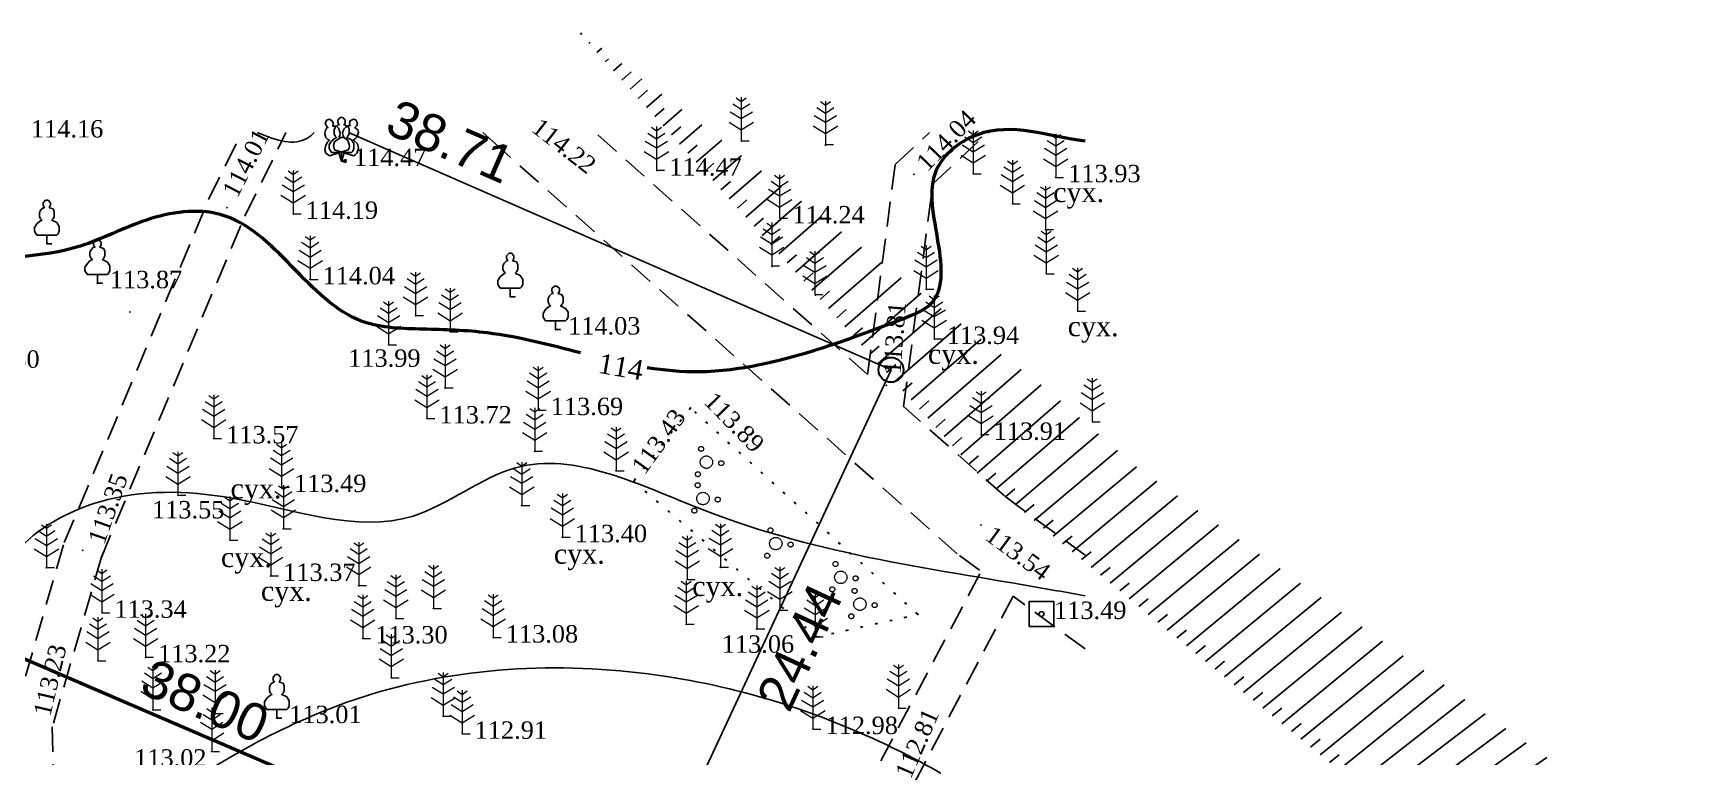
# Model space of a CAD drawing. Header units: millimetres. Extents: x 5405464 to 5405572, y 5524835 to 5524914.
# Drawn here: x 5405505.5 to 5405571.9, y 5524884.9 to 5524914 of the extents above; entities that cross this region are included whole.
import ezdxf
from ezdxf.enums import TextEntityAlignment as Align

# ---------------------------------------------------------------- set-up
doc = ezdxf.new("R2010")
doc.units = ezdxf.units.MM
for name, pattern in [('DASHEDX2', [1.5, 1, -0.5]), ('HIDDEN', [0.5, 0, -0.5]), ('суцільна', [50, 50, 0])]:
    doc.linetypes.add(name, pattern=pattern)
for name, color, linetype in [('SC007', 7, 'Continuous'), ('горизонтали', 42, 'Continuous'), ('дороги', 7, 'Continuous'), ('Ділянки_Межі', 10, 'Continuous'), ('надписи', 7, 'Continuous'), ('Откос', 7, 'Continuous'), ('отметки', 7, 'Continuous'), ('промеры', 185, 'Continuous'), ('Растительность', 7, 'Continuous')]:
    doc.layers.add(name, color=color, linetype=linetype)
for name, color, linetype, lineweight in [('Контур', 7, 'HIDDEN', 30), ('ТОЧКИ', 7, 'Continuous', 30), ('усл. знак', 7, 'суцільна', 20)]:
    doc.layers.add(name, color=color, linetype=linetype, lineweight=lineweight)
doc.styles.get("Standard").update_dxf_attribs({"font": 'arial.ttf'})
doc.styles.add('times', font='times.ttf')

# ---------------------------------------------------------------- blocks, each defined once
blk = doc.blocks.new('SYMBOL902')
at = {"layer": 'SC007'}
blk.add_lwpolyline([(-1.25, -1.25), (-1.25, 1.25), (1.25, 1.25), (1.25, -1.25)], close=True, dxfattribs=at)
blk.add_circle((0, 0), 0.25, dxfattribs=at)
blk = doc.blocks.new('A$C51FE15A3')
at = {"layer": 'Растительность', "color": 94, "lineweight": 0}
for points in [[(-0.343, 1.489), (0, 1.267), (0.343, 1.489)], [(-0.201, 1.726), (0, 1.584), (0.201, 1.726)], [(0, 1.75), (0, 0), (0.319, 0)], [(-0.493, 0.753), (0, 0.444), (0.493, 0.753)], [(-0.447, 1.172), (0, 0.895), (0.447, 1.172)]]:
    blk.add_lwpolyline(points, dxfattribs=at)
blk = doc.blocks.new('A$C2ACB5305')
at = {"layer": 'Растительность'}
blk.add_lwpolyline([(0.2, 0), (0.2, 0), (0, 0), (0, 0.35), (-0.4, 0.35), (-0.5, 0.5), (-0.5, 0.65), (-0.4, 0.8), (-0.3, 0.9), (-0.2, 0.95), (-0.25, 1), (-0.3, 1.1), (-0.3, 1.25), (-0.25, 1.35), (-0.15, 1.45), (-0.1, 1.45), (-0.15, 1.55), (-0.15, 1.65), (-0.05, 1.75), (0.05, 1.75), (0.15, 1.65), (0.15, 1.55), (0.1, 1.45), (0.25, 1.4), (0.3, 1.3), (0.3, 1.1), (0.25, 1), (0.2, 0.95), (0.4, 0.85), (0.5, 0.7), (0.5, 0.5), (0.45, 0.4), (0.4, 0.35), (0, 0.35)], dxfattribs=at)
blk = doc.blocks.new('A$C72385B22')
at = {"layer": 'усл. знак'}
for centre, radius in [((-0.02, 1.49), 0.25), ((0, 0), 0.625), ((-1.29, -0.64), 0.25), ((1.28, -0.76), 0.25)]:
    blk.add_circle(centre, radius, dxfattribs=at)
blk = doc.blocks.new('Geo_Otkos_1', base_point=(5406079.34, 5525314.645, 108.81))
at = {"color": 0, "lineweight": -2}
for p, q in [((5406080.004, 5525313.91, 108.81), (5406080.066, 5525313.965, 108.81)), ((5406080.336, 5525313.543, 108.81), (5406080.402, 5525313.6, 108.81)), ((5406080.668, 5525313.176, 108.81), (5406080.868, 5525313.349, 108.81)), ((5406081.001, 5525312.808, 108.81), (5406081.135, 5525312.925, 108.81)), ((5406081.333, 5525312.441, 108.81), (5406081.67, 5525312.734, 108.81)), ((5406081.665, 5525312.073, 108.81), (5406082.042, 5525312.402, 108.81)), ((5406081.997, 5525311.706, 108.81), (5406082.472, 5525312.119, 108.81)), ((5406082.329, 5525311.338, 108.81), (5406082.706, 5525311.667, 108.81)), ((5406082.661, 5525310.971, 108.81), (5406083.274, 5525311.504, 108.81)), ((5406082.994, 5525310.604, 108.81), (5406083.371, 5525310.932, 108.81)), ((5406083.326, 5525310.236, 108.81), (5406084.076, 5525310.889, 108.81)), ((5406083.658, 5525309.869, 108.81), (5406084.035, 5525310.197, 108.81)), ((5406083.99, 5525309.501, 108.81), (5406084.878, 5525310.274, 108.81)), ((5406084.322, 5525309.134, 108.81), (5406084.699, 5525309.462, 108.81)), ((5406084.654, 5525308.767, 108.81), (5406085.68, 5525309.659, 108.81)), ((5406084.987, 5525308.399, 108.81), (5406085.364, 5525308.727, 108.81)), ((5406085.319, 5525308.032, 108.81), (5406086.481, 5525309.044, 108.81)), ((5406085.651, 5525307.664, 108.81), (5406086.028, 5525307.993, 108.81)), ((5406085.983, 5525307.297, 108.81), (5406087.283, 5525308.429, 108.81)), ((5406086.647, 5525306.562, 108.81), (5406088.085, 5525307.814, 108.81)), ((5406086.315, 5525306.929, 108.81), (5406086.692, 5525307.258, 108.81)), ((5406087.312, 5525305.827, 108.81), (5406088.887, 5525307.199, 108.81)), ((5406086.98, 5525306.195, 108.81), (5406087.357, 5525306.523, 108.81)), ((5406087.976, 5525305.092, 108.81), (5406089.689, 5525306.584, 108.81)), ((5406087.644, 5525305.46, 108.81), (5406088.021, 5525305.788, 108.81)), ((5406088.64, 5525304.357, 108.81), (5406090.491, 5525305.969, 108.81)), ((5406089.305, 5525303.623, 108.81), (5406091.293, 5525305.353, 108.81)), ((5406088.308, 5525304.725, 108.81), (5406088.685, 5525305.053, 108.81)), ((5406089.969, 5525302.888, 108.81), (5406092.095, 5525304.738, 108.81)), ((5406088.973, 5525303.99, 108.81), (5406089.35, 5525304.318, 108.81)), ((5406090.633, 5525302.153, 108.81), (5406092.896, 5525304.123, 108.81)), ((5406089.637, 5525303.255, 108.81), (5406090.014, 5525303.584, 108.81)), ((5406091.298, 5525301.418, 108.81), (5406093.698, 5525303.508, 108.81)), ((5406090.301, 5525302.52, 108.81), (5406090.678, 5525302.849, 108.81)), ((5406091.962, 5525300.683, 108.81), (5406094.5, 5525302.893, 108.81)), ((5406090.965, 5525301.786, 108.81), (5406091.343, 5525302.114, 108.81)), ((5406092.626, 5525299.948, 108.81), (5406095.302, 5525302.278, 108.81)), ((5406091.63, 5525301.051, 108.81), (5406092.007, 5525301.379, 108.81)), ((5406093.291, 5525299.214, 108.81), (5406096.104, 5525301.663, 108.81)), ((5406093.955, 5525298.479, 108.81), (5406096.906, 5525301.048, 108.81)), ((5406092.294, 5525300.316, 108.81), (5406092.671, 5525300.644, 108.81)), ((5406094.619, 5525297.744, 108.81), (5406097.708, 5525300.433, 108.81)), ((5406092.958, 5525299.581, 108.81), (5406093.336, 5525299.909, 108.81)), ((5406095.284, 5525297.009, 108.81), (5406098.51, 5525299.818, 108.81)), ((5406093.623, 5525298.846, 108.81), (5406094, 5525299.174, 108.81)), ((5406095.948, 5525296.274, 108.81), (5406099.292, 5525299.179, 108.81)), ((5406094.287, 5525298.111, 108.81), (5406094.664, 5525298.44, 108.81)), ((5406096.698, 5525295.63, 108.81), (5406100.052, 5525298.514, 108.81)), ((5406094.951, 5525297.376, 108.81), (5406095.329, 5525297.705, 108.81)), ((5406097.463, 5525295, 108.81), (5406100.813, 5525297.849, 108.81)), ((5406095.616, 5525296.642, 108.81), (5406095.993, 5525296.97, 108.81)), ((5406098.228, 5525294.37, 108.81), (5406101.574, 5525297.185, 108.81)), ((5406096.316, 5525295.944, 108.81), (5406096.694, 5525296.271, 108.81)), ((5406098.992, 5525293.74, 108.81), (5406102.341, 5525296.529, 108.81)), ((5406097.081, 5525295.315, 108.81), (5406097.461, 5525295.64, 108.81)), ((5406099.757, 5525293.111, 108.81), (5406103.166, 5525295.944, 108.81)), ((5406100.522, 5525292.481, 108.81), (5406103.99, 5525295.36, 108.81)), ((5406097.845, 5525294.685, 108.81), (5406098.227, 5525295.008, 108.81)), ((5406101.287, 5525291.851, 108.81), (5406104.814, 5525294.775, 108.81)), ((5406098.61, 5525294.055, 108.81), (5406098.994, 5525294.376, 108.81)), ((5406102.051, 5525291.221, 108.81), (5406105.639, 5525294.191, 108.81)), ((5406099.375, 5525293.425, 108.81), (5406099.759, 5525293.745, 108.81)), ((5406102.816, 5525290.592, 108.81), (5406106.463, 5525293.606, 108.81)), ((5406100.14, 5525292.796, 108.81), (5406100.524, 5525293.115, 108.81)), ((5406103.581, 5525289.962, 108.81), (5406107.287, 5525293.022, 108.81)), ((5406100.904, 5525292.166, 108.81), (5406101.289, 5525292.485, 108.81)), ((5406104.347, 5525289.334, 108.81), (5406108.112, 5525292.437, 108.81)), ((5406101.669, 5525291.536, 108.81), (5406102.054, 5525291.855, 108.81)), ((5406105.114, 5525288.708, 108.81), (5406108.936, 5525291.853, 108.81)), ((5406102.434, 5525290.907, 108.81), (5406102.819, 5525291.225, 108.81)), ((5406105.882, 5525288.081, 108.81), (5406109.76, 5525291.268, 108.81)), ((5406103.198, 5525290.277, 108.81), (5406103.584, 5525290.595, 108.81)), ((5406106.649, 5525287.455, 108.81), (5406110.585, 5525290.684, 108.81)), ((5406107.416, 5525286.828, 108.81), (5406111.409, 5525290.099, 108.81)), ((5406103.963, 5525289.647, 108.81), (5406104.349, 5525289.965, 108.81)), ((5406108.184, 5525286.202, 108.81), (5406112.233, 5525289.515, 108.81)), ((5406104.731, 5525289.021, 108.81), (5406105.117, 5525289.339, 108.81)), ((5406108.951, 5525285.575, 108.81), (5406113.058, 5525288.93, 108.81)), ((5406105.498, 5525288.394, 108.81), (5406105.884, 5525288.712, 108.81)), ((5406106.265, 5525287.768, 108.81), (5406106.652, 5525288.085, 108.81)), ((5406109.719, 5525284.949, 108.81), (5406113.882, 5525288.346, 108.81)), ((5406107.033, 5525287.141, 108.81), (5406107.419, 5525287.458, 108.81)), ((5406110.531, 5525284.392, 108.81), (5406114.706, 5525287.761, 108.81)), ((5406107.8, 5525286.515, 108.81), (5406108.187, 5525286.832, 108.81)), ((5406111.415, 5525283.945, 108.81), (5406115.53, 5525287.178, 108.81)), ((5406108.567, 5525285.889, 108.81), (5406108.955, 5525286.205, 108.81)), ((5406112.3, 5525283.499, 108.81), (5406116.353, 5525286.594, 108.81)), ((5406109.335, 5525285.262, 108.81), (5406109.722, 5525285.578, 108.81)), ((5406113.184, 5525283.052, 108.81), (5406117.177, 5525286.011, 108.81)), ((5406114.068, 5525282.605, 108.81), (5406118, 5525285.428, 108.81)), ((5406110.102, 5525284.636, 108.81), (5406110.49, 5525284.952, 108.81)), ((5406114.952, 5525282.158, 108.81), (5406118.824, 5525284.844, 108.81)), ((5406110.973, 5525284.169, 108.81), (5406111.365, 5525284.48, 108.81)), ((5406111.857, 5525283.722, 108.81), (5406112.253, 5525284.028, 108.81)), ((5406112.742, 5525283.275, 108.81), (5406113.141, 5525283.576, 108.81)), ((5406115.836, 5525281.711, 108.81), (5406119.427, 5525284.052, 108.81)), ((5406113.626, 5525282.828, 108.81), (5406114.03, 5525283.123, 108.81)), ((5406116.72, 5525281.264, 108.81), (5406119.976, 5525283.208, 108.81)), ((5406114.51, 5525282.381, 108.81), (5406114.918, 5525282.67, 108.81)), ((5406115.394, 5525281.934, 108.81), (5406115.808, 5525282.214, 108.81)), ((5406117.604, 5525280.817, 108.81), (5406120.525, 5525282.365, 108.81)), ((5406116.278, 5525281.487, 108.81), (5406116.702, 5525281.752, 108.81)), ((5406118.388, 5525280.256, 108.81), (5406121.074, 5525281.522, 108.81)), ((5406117.162, 5525281.04, 108.81), (5406117.597, 5525281.286, 108.81)), ((5406118.046, 5525280.593, 108.81), (5406118.495, 5525280.814, 108.81)), ((5406118.949, 5525279.439, 108.81), (5406121.624, 5525280.676, 108.81)), ((5406118.669, 5525279.848, 108.81), (5406119.122, 5525280.059, 108.81)), ((5406119.51, 5525278.623, 108.81), (5406122.175, 5525279.829, 108.81)), ((5406119.23, 5525279.031, 108.81), (5406119.684, 5525279.239, 108.81)), ((5406120.071, 5525277.806, 108.81), (5406122.725, 5525278.983, 108.81)), ((5406119.791, 5525278.215, 108.81), (5406120.247, 5525278.419, 108.81)), ((5406120.632, 5525276.99, 108.81), (5406123.276, 5525278.136, 108.81)), ((5406120.351, 5525277.398, 108.81), (5406120.809, 5525277.599, 108.81)), ((5406120.912, 5525276.582, 108.81), (5406121.372, 5525276.779, 108.81)), ((5406121.193, 5525276.173, 108.81), (5406123.827, 5525277.29, 108.81)), ((5406121.754, 5525275.357, 108.81), (5406124.377, 5525276.443, 108.81)), ((5406121.473, 5525275.765, 108.81), (5406121.934, 5525275.958, 108.81)), ((5406122.034, 5525274.948, 108.81), (5406122.497, 5525275.138, 108.81))]:
    blk.add_line(p, q, dxfattribs=at)

msp = doc.modelspace()

# ---------------------------------------------------------------- linework, layer by layer
at = {"layer": 'горизонтали', "color": 32}
for points, knots in [([(5405514.511, 5524910.005), (5405515.304, 5524909.654), (5405516.145, 5524909.441), (5405516.7, 5524909.907), (5405516.789, 5524910.005)], [680.259978, 680.259978, 680.259978, 680.259978, 682.706882, 683.218957, 683.218957, 683.218957, 683.218957]), ([(5405465.017, 5524894.74), (5405466.183, 5524893.857), (5405470.041, 5524890.807), (5405477.912, 5524894.346), (5405487.765, 5524893.352), (5405494.628, 5524888.993), (5405502.439, 5524889.215), (5405504.562, 5524893.563), (5405508.71, 5524895.669), (5405514.135, 5524895.596), (5405520.051, 5524893.253), (5405525.711, 5524898.003), (5405534.805, 5524893.237), (5405542.162, 5524892.42), (5405547.382, 5524891.449), (5405547.761, 5524891.375)], [64.479262, 64.479262, 64.479262, 64.479262, 68.695045, 78.614199, 86.783744, 97.871674, 102.815261, 107.548903, 110.976626, 116.23534, 123.592332, 128.146341, 135.872297, 150.444107, 151.5846, 151.5846, 151.5846, 151.5846]), ([(5405547.761, 5524880.295), (5405545.501, 5524882.059), (5405540.39, 5524885.586), (5405530.532, 5524888.902), (5405519.961, 5524888.451), (5405511.123, 5524883.841), (5405503.061, 5524877.143), (5405490.607, 5524880.098), (5405477.842, 5524878.802), (5405469.098, 5524881.175), (5405465.017, 5524882.418)], [170.908598, 170.908598, 170.908598, 170.908598, 179.461812, 189.669355, 201.545098, 209.892608, 219.526566, 231.106647, 245.459521, 258.104256, 258.104256, 258.104256, 258.104256])]:
    msp.add_open_spline(points, degree=3, knots=knots, dxfattribs=at)
at = {"layer": 'горизонтали', "color": 32, "lineweight": 50}
for points, knots in [([(5405547.761, 5524909.655), (5405546.299, 5524909.85), (5405544.126, 5524910.692), (5405541.273, 5524908.538), (5405541.831, 5524905.932), (5405542.202, 5524903.177), (5405538.819, 5524901.9), (5405535.922, 5524900.789), (5405532.39, 5524900.291), (5405530.861, 5524900.44), (5405530.171, 5524900.552)], [169.900329, 169.900329, 169.900329, 169.900329, 174.24055, 176.267405, 179.154534, 181.765719, 183.175837, 189.048759, 191.580394, 193.680129, 193.680129, 193.680129, 193.680129]), ([(5405527.495, 5524901.146), (5405526.248, 5524901.464), (5405524.159, 5524902.02), (5405521.237, 5524902.101), (5405517.005, 5524902.19), (5405514.689, 5524907.329), (5405509.989, 5524906.658), (5405506.812, 5524904.913), (5405502.087, 5524905.078), (5405497.049, 5524903.519), (5405494.428, 5524899.014), (5405488.528, 5524899.028), (5405483.602, 5524904.357), (5405475.07, 5524904.101), (5405468.831, 5524904.071), (5405465.632, 5524904.22), (5405465.017, 5524904.251)], [196.40681, 196.40681, 196.40681, 196.40681, 200.230739, 202.823923, 205.243831, 212.423165, 215.395728, 218.258995, 223.252411, 229.279318, 232.992538, 237.766943, 244.213134, 253.624228, 261.428369, 263.281257, 263.281257, 263.281257, 263.281257])]:
    msp.add_open_spline(points, degree=3, knots=knots, dxfattribs=at)
at = {"layer": 'дороги', "color": 7, "linetype": 'DASHEDX2'}
for points, elevation in [([(5405506.753, 5524893.52), (5405512.552, 5524907.312), (5405513.875, 5524910.005)], 113.35), ([(5405508.227, 5524892.9), (5405514.008, 5524906.648), (5405515.658, 5524910.005)], 113.35), ([(5405543.518, 5524892.41), (5405542.628, 5524893.065), (5405524.191, 5524909.438), (5405523.563, 5524910.005)], 112.707), ([(5405539.025, 5524900.277), (5405528.071, 5524910.005)], 112.707), ([(5405539.025, 5524900.277), (5405540.13, 5524908.714), (5405541.514, 5524910.005)], 113.813), ([(5405540.47, 5524898.994), (5405541.642, 5524907.936), (5405543.86, 5524910.005)], 113.813), ([(5405547.761, 5524893.012), (5405544.518, 5524895.399), (5405540.47, 5524898.994)], 112.707), ([(5405506.722, 5524893.432), (5405504.665, 5524886.322), (5405504.745, 5524882.505), (5405506.702, 5524878.564), (5405516.111, 5524869.594), (5405523.468, 5524863.131), (5405529.301, 5524855.352)], 113.35), ([(5405508.258, 5524892.988), (5405506.269, 5524886.112), (5405506.337, 5524882.897), (5405508.01, 5524879.528), (5405517.191, 5524870.774), (5405524.648, 5524864.223), (5405529.914, 5524857.201)], 113.35), ([(5405547.761, 5524889.247), (5405544.865, 5524891.361)], 112.707)]:
    msp.add_lwpolyline(points, dxfattribs=dict(at, elevation=elevation))
for points in [[(5405543.531, 5524892.261), (5405539.223, 5524884.118), (5405535.58, 5524874.699)], [(5405544.865, 5524891.361), (5405540.697, 5524883.482), (5405537.177, 5524874.262)]]:
    msp.add_lwpolyline(points, dxfattribs=at)
at = {"layer": 'Ділянки_Межі', "lineweight": 25}
msp.add_lwpolyline([(5405518.176, 5524910.005), (5405539.966, 5524900.465), (5405529.656, 5524878.309), (5405519.369, 5524856.172), (5405485.105, 5524870.917), (5405465.017, 5524879.562)], dxfattribs=at)
at = {"layer": 'Ділянки_Межі'}
msp.add_lwpolyline([(5405518.176, 5524910.005), (5405539.966, 5524900.465), (5405529.656, 5524878.309), (5405494.751, 5524893.33)], dxfattribs=at)
at = {"layer": 'Ділянки_Межі', "lineweight": 50}
msp.add_lwpolyline([(5405485.105, 5524870.917), (5405494.751, 5524893.33), (5405529.656, 5524878.309), (5405519.369, 5524856.172)], close=True, dxfattribs=at)
at = {"layer": 'Контур', "color": 7, "linetype": 'HIDDEN', "elevation": 113.42}
msp.add_lwpolyline([(5405541.04, 5524890.64), (5405531.91, 5524898.93), (5405529.62, 5524895.98)], dxfattribs=at)
at = {"layer": 'Контур', "color": 7, "elevation": 113.427}
msp.add_lwpolyline([(5405529.619, 5524895.975), (5405536.984, 5524889.73), (5405541.043, 5524890.639)], dxfattribs=at)
at = {"layer": 'отметки', "color": 7}
for p in [(5405533.953, 5524909.662, 114.26), (5405537.32, 5524909.501, 114.241), (5405537.339, 5524909.507, 114.232), (5405517.89, 5524908.857, 114.466), (5405530.557, 5524908.472, 114.47), (5405540.886, 5524908.325, 114.041), (5405543.274, 5524908.346, 113.903), (5405546.584, 5524908.206, 113.932), (5405544.849, 5524907.152, 113.878), (5405513.284, 5524906.978, 114.007), (5405515.95, 5524906.734, 114.191), (5405535.498, 5524906.552, 114.242), (5405546.173, 5524906.105, 113.872), (5405506.051, 5524905.533, 114.052), (5405535.184, 5524904.62, 114.338), (5405508.082, 5524903.945, 113.871), (5405516.629, 5524904.102, 114.041), (5405546.21, 5524904.333, 113.852), (5405524.668, 5524903.402, 114.061), (5405536.921, 5524903.475, 114.285), (5405541.377, 5524903.698, 114.024), (5405509.386, 5524902.793, 113.83), (5405520.863, 5524902.645, 114.027), (5405547.466, 5524902.827, 113.703), (5405522.252, 5524901.997, 113.982), (5405526.49, 5524902.084, 114.03), (5405519.782, 5524901.472, 113.991), (5405541.706, 5524901.705, 113.936), (5405539.774, 5524899.839, 113.813), (5405522.049, 5524899.738, 113.759), (5405521.322, 5524898.51, 113.716), (5405525.795, 5524898.846, 113.693), (5405531.916, 5524898.931, 113.887), (5405543.588, 5524897.851, 113.912), (5405512.754, 5524897.71, 113.573), (5405525.645, 5524897.192, 113.615), (5405528.916, 5524896.406, 113.456), (5405529.619, 5524895.975, 113.427), (5405511.318, 5524895.422, 113.547), (5405515.48, 5524895.752, 113.487), (5405525.128, 5524895.005, 113.272), (5405515.552, 5524894.08, 113.517), (5405543.573, 5524894.232, 113.537), (5405507.488, 5524893.208, 113.353), (5405513.403, 5524893.622, 113.446), (5405526.757, 5524893.736, 113.398), (5405506.035, 5524892.515, 113.437), (5405515.045, 5524892.179, 113.373), (5405531.779, 5524892.039, 113.176), (5405533.111, 5524892.525, 113.368), (5405518.583, 5524891.792, 113.358), (5405508.265, 5524890.699, 113.339), (5405521.583, 5524890.872, 113.19), (5405535.502, 5524890.801, 113.17), (5405541.043, 5524890.639, 113.422), (5405520.073, 5524890.472, 113.297), (5405531.747, 5524890.236, 113.139), (5405534.573, 5524890.05, 113.064), (5405518.745, 5524889.667, 113.298), (5405523.988, 5524889.702, 113.084), (5405536.924, 5524889.73, 113.174), (5405508.104, 5524888.772, 113.276), (5405510.02, 5524888.91, 113.219), (5405519.888, 5524888.091, 113.061), (5405510.315, 5524886.792, 113.146), (5405512.811, 5524886.649, 113.025), (5405540.265, 5524886.877, 113.109), (5405515.29, 5524886.465, 113.009), (5405521.977, 5524886.544, 112.909), (5405536.834, 5524886.025, 112.983), (5405522.737, 5524885.836, 112.907), (5405512.673, 5524885.127, 113.018)]:
    msp.add_point(p, dxfattribs=at)
at = {"layer": 'ТОЧКИ'}
msp.add_circle((5405539.966, 5524900.465), 0.5, dxfattribs=at)

# ---------------------------------------------------------------- block references
at = {"layer": 'Откос', "color": 7}
msp.add_blockref('Geo_Otkos_1', (5405526.822, 5524914.685, 100.01), dxfattribs=at)
at = {"layer": 'отметки', "color": 7, "xscale": 0.400000000372529, "yscale": 0.400000000372529, "zscale": 0.400000000372529}
msp.add_blockref('SYMBOL902', (5405546.01, 5524890.65, 113.49), dxfattribs=at)
at = {"layer": 'Растительность', "color": 7}
for name, p in [('A$C51FE15A3', (5405533.95, 5524909.67, 114.26)), ('A$C51FE15A3', (5405537.33, 5524909.52, 114.23)), ('A$C2ACB5305', (5405517.89, 5524908.857, 114.466)), ('A$C51FE15A3', (5405530.54, 5524908.49, 114.47)), ('A$C51FE15A3', (5405543.27, 5524908.34, 113.9)), ('A$C51FE15A3', (5405546.58, 5524908.2, 113.93)), ('A$C51FE15A3', (5405515.95, 5524906.734, 114.191)), ('A$C51FE15A3', (5405544.84, 5524907.14, 113.88)), ('A$C51FE15A3', (5405535.49, 5524906.56, 114.24)), ('A$C51FE15A3', (5405546.17, 5524906.1, 113.87)), ('A$C2ACB5305', (5405506.051, 5524905.533, 114.052)), ('A$C51FE15A3', (5405516.629, 5524904.102, 114.041)), ('A$C51FE15A3', (5405535.17, 5524904.64, 114.34)), ('A$C51FE15A3', (5405546.2, 5524904.32, 113.85)), ('A$C2ACB5305', (5405508.082, 5524903.945, 113.871)), ('A$C2ACB5305', (5405524.668, 5524903.402, 114.061)), ('A$C51FE15A3', (5405536.91, 5524903.49, 114.29)), ('A$C51FE15A3', (5405541.37, 5524903.71, 114.02)), ('A$C51FE15A3', (5405547.46, 5524902.82, 113.7)), ('A$C51FE15A3', (5405520.863, 5524902.645, 114.027)), ('A$C2ACB5305', (5405526.49, 5524902.084, 114.03)), ('A$C51FE15A3', (5405519.782, 5524901.472, 113.991)), ('A$C51FE15A3', (5405522.252, 5524901.997, 113.982)), ('A$C51FE15A3', (5405541.7, 5524901.71, 113.94)), ('A$C51FE15A3', (5405522.049, 5524899.738, 113.759)), ('A$C51FE15A3', (5405525.79, 5524898.85, 113.69)), ('A$C51FE15A3', (5405521.322, 5524898.51, 113.716)), ('A$C51FE15A3', (5405548.05, 5524898.38, 113.89)), ('A$C51FE15A3', (5405512.754, 5524897.71, 113.573)), ('A$C51FE15A3', (5405543.58, 5524897.86, 113.91)), ('A$C51FE15A3', (5405525.65, 5524897.19, 113.61)), ('A$C51FE15A3', (5405528.92, 5524896.41, 113.46)), ('A$C51FE15A3', (5405515.48, 5524895.752, 113.487)), ('A$C51FE15A3', (5405511.318, 5524895.422, 113.547)), ('A$C51FE15A3', (5405525.13, 5524895.01, 113.27)), ('A$C51FE15A3', (5405513.403, 5524893.622, 113.446)), ('A$C51FE15A3', (5405515.552, 5524894.08, 113.517)), ('A$C51FE15A3', (5405526.76, 5524893.74, 113.4)), ('A$C51FE15A3', (5405506.035, 5524892.515, 113.437)), ('A$C51FE15A3', (5405515.045, 5524892.179, 113.373)), ('A$C51FE15A3', (5405533.11, 5524892.53, 113.37)), ('A$C51FE15A3', (5405518.58, 5524891.79, 113.36)), ('A$C51FE15A3', (5405531.78, 5524892.04, 113.18)), ('A$C51FE15A3', (5405521.58, 5524890.87, 113.19)), ('A$C51FE15A3', (5405535.5, 5524890.8, 113.17)), ('A$C51FE15A3', (5405508.265, 5524890.699, 113.339)), ('A$C51FE15A3', (5405520.07, 5524890.47, 113.3)), ('A$C51FE15A3', (5405531.74, 5524890.24, 113.14)), ('A$C51FE15A3', (5405518.74, 5524889.67, 113.3)), ('A$C51FE15A3', (5405523.98, 5524889.7, 113.08)), ('A$C51FE15A3', (5405534.57, 5524890.05, 113.06)), ('A$C51FE15A3', (5405536.92, 5524889.73, 113.17)), ('A$C51FE15A3', (5405510.02, 5524888.91, 113.219)), ('A$C51FE15A3', (5405508.104, 5524888.772, 113.276)), ('A$C51FE15A3', (5405519.888, 5524888.091, 113.061)), ('A$C51FE15A3', (5405540.26, 5524886.87, 113.11)), ('A$C51FE15A3', (5405510.315, 5524886.792, 113.146)), ('A$C51FE15A3', (5405512.811, 5524886.649, 113.025)), ('A$C2ACB5305', (5405515.29, 5524886.465, 113.009)), ('A$C51FE15A3', (5405521.977, 5524886.544, 112.909)), ('A$C51FE15A3', (5405522.737, 5524885.836, 112.907)), ('A$C51FE15A3', (5405536.82, 5524886.02, 112.98)), ('A$C51FE15A3', (5405512.673, 5524885.127, 113.018))]:
    msp.add_blockref(name, p, dxfattribs=at)
for rotation in [18.10501793387593, 342.5093486713702]:
    msp.add_blockref('A$C2ACB5305', (5405517.89, 5524908.857, 114.466), dxfattribs=dict(at, rotation=rotation))
at = {"layer": 'усл. знак', "color": 7, "linetype": 'суцільна', "lineweight": 13, "xscale": 0.3999999998750298, "yscale": 0.3999999998750298, "zscale": 0.3999999998750298, "rotation": 265.3647753868261}
for p in [(5405532.549, 5524896.754), (5405532.409, 5524895.292), (5405535.335, 5524893.482), (5405537.947, 5524892.125), (5405538.713, 5524891.046)]:
    msp.add_blockref('A$C72385B22', p, dxfattribs=at)

# ---------------------------------------------------------------- texts
at = {"layer": 'горизонтали', "color": 32, "lineweight": 50, "style": 'times'}
msp.add_text('114', height=0.8, rotation=350.05133, dxfattribs=at).set_placement((5405528.288, 5524901.143, 181.067), align=Align.TOP_LEFT)
at = {"layer": 'надписи', "color": 7, "style": 'times'}
for p in [(5405546.478, 5524908.006, 111.861), (5405547.06, 5524902.617, 111.861), (5405541.445, 5524901.505, 111.861), (5405513.429, 5524896.095, 111.861), (5405526.418, 5524893.471, 111.861), (5405513.043, 5524893.334, 111.861), (5405531.976, 5524892.172, 111.861), (5405514.649, 5524891.979, 111.861)]:
    msp.add_text('сух.', height=0.8, dxfattribs=at).set_placement(p, align=Align.TOP_LEFT)
at = {"layer": 'отметки', "color": 7, "style": 'times'}
for s, p in [('114.16', (5405505.412, 5524910.505, 114.159)), ('114.47', (5405518.39, 5524909.357, 114.466)), ('114.47', (5405531.057, 5524908.972, 114.47)), ('113.93', (5405547.084, 5524908.706, 113.932)), ('114.19', (5405516.45, 5524907.234, 114.191)), ('114.24', (5405535.998, 5524907.052, 114.242)), ('114.04', (5405517.129, 5524904.602, 114.041)), ('113.87', (5405508.582, 5524904.445, 113.871)), ('114.03', (5405526.99, 5524902.584, 114.03)), ('113.94', (5405542.206, 5524902.205, 113.936)), ('113.80', (5405502.856, 5524901.248, 113.8)), ('113.99', (5405518.158, 5524901.289, 113.991)), ('113.69', (5405526.295, 5524899.346, 113.693)), ('113.72', (5405521.822, 5524899.01, 113.716)), ('113.57', (5405513.254, 5524898.21, 113.573)), ('113.91', (5405544.088, 5524898.351, 113.912)), ('113.49', (5405515.98, 5524896.252, 113.487)), ('113.55', (5405510.276, 5524895.195, 113.547)), ('113.40', (5405527.257, 5524894.236, 113.398)), ('113.37', (5405515.545, 5524892.679, 113.373)), ('113.34', (5405508.765, 5524891.199, 113.339)), ('113.49', (5405546.515, 5524891.15, 113.486)), ('113.30', (5405519.245, 5524890.167, 113.298)), ('113.08', (5405524.488, 5524890.202, 113.084)), ('113.22', (5405510.52, 5524889.41, 113.219)), ('113.06', (5405533.166, 5524889.794)), ('113.01', (5405515.79, 5524886.965, 113.009)), ('112.91', (5405523.237, 5524886.336, 112.907)), ('112.98', (5405537.334, 5524886.525, 112.983)), ('113.02', (5405509.559, 5524885.214, 113.018))]:
    msp.add_text(s, height=0.7, dxfattribs=at).set_placement(p, align=Align.TOP_LEFT)
for s, rotation, p in [('114.22', 322.09936, (5405525.898, 5524910.639, 114.215)), ('114.04', 45.99592, (5405540.914, 5524908.883, 114.041)), ('114.01', 62.78743, (5405513.068, 5524907.651, 114.007)), ('113.81', 85.65692, (5405539.645, 5524900.329, 113.813)), ('113.89', 314.49115, (5405532.901, 5524899.642, 113.887)), ('113.43', 54.2385, (5405529.492, 5524896.615, 113.427)), ('113.35', 70.47598, (5405507.687, 5524893.633, 113.353)), ('113.54', 323.6535, (5405544.1, 5524894.243, 113.537)), ('113.23', 76.80795, (5405505.503, 5524886.657, 113.226)), ('112.81', 66.38444, (5405540.105, 5524884.259, 112.809))]:
    msp.add_text(s, height=0.7, rotation=rotation, dxfattribs=at).set_placement(p, align=Align.TOP_LEFT)
at = {"layer": 'промеры', "char_height": 1.5, "attachment_point": 1}
for s, insert, rotation in [('38.71', (5405520.166, 5524911.392), 336.35584), ('24.44', (5405534.513, 5524887.261), 65.21549), ('38.00', (5405510.315, 5524888.892), 336.35584)]:
    msp.add_mtext(s, dxfattribs=dict(at, insert=insert, rotation=rotation))

doc.saveas('drawing.dxf')
